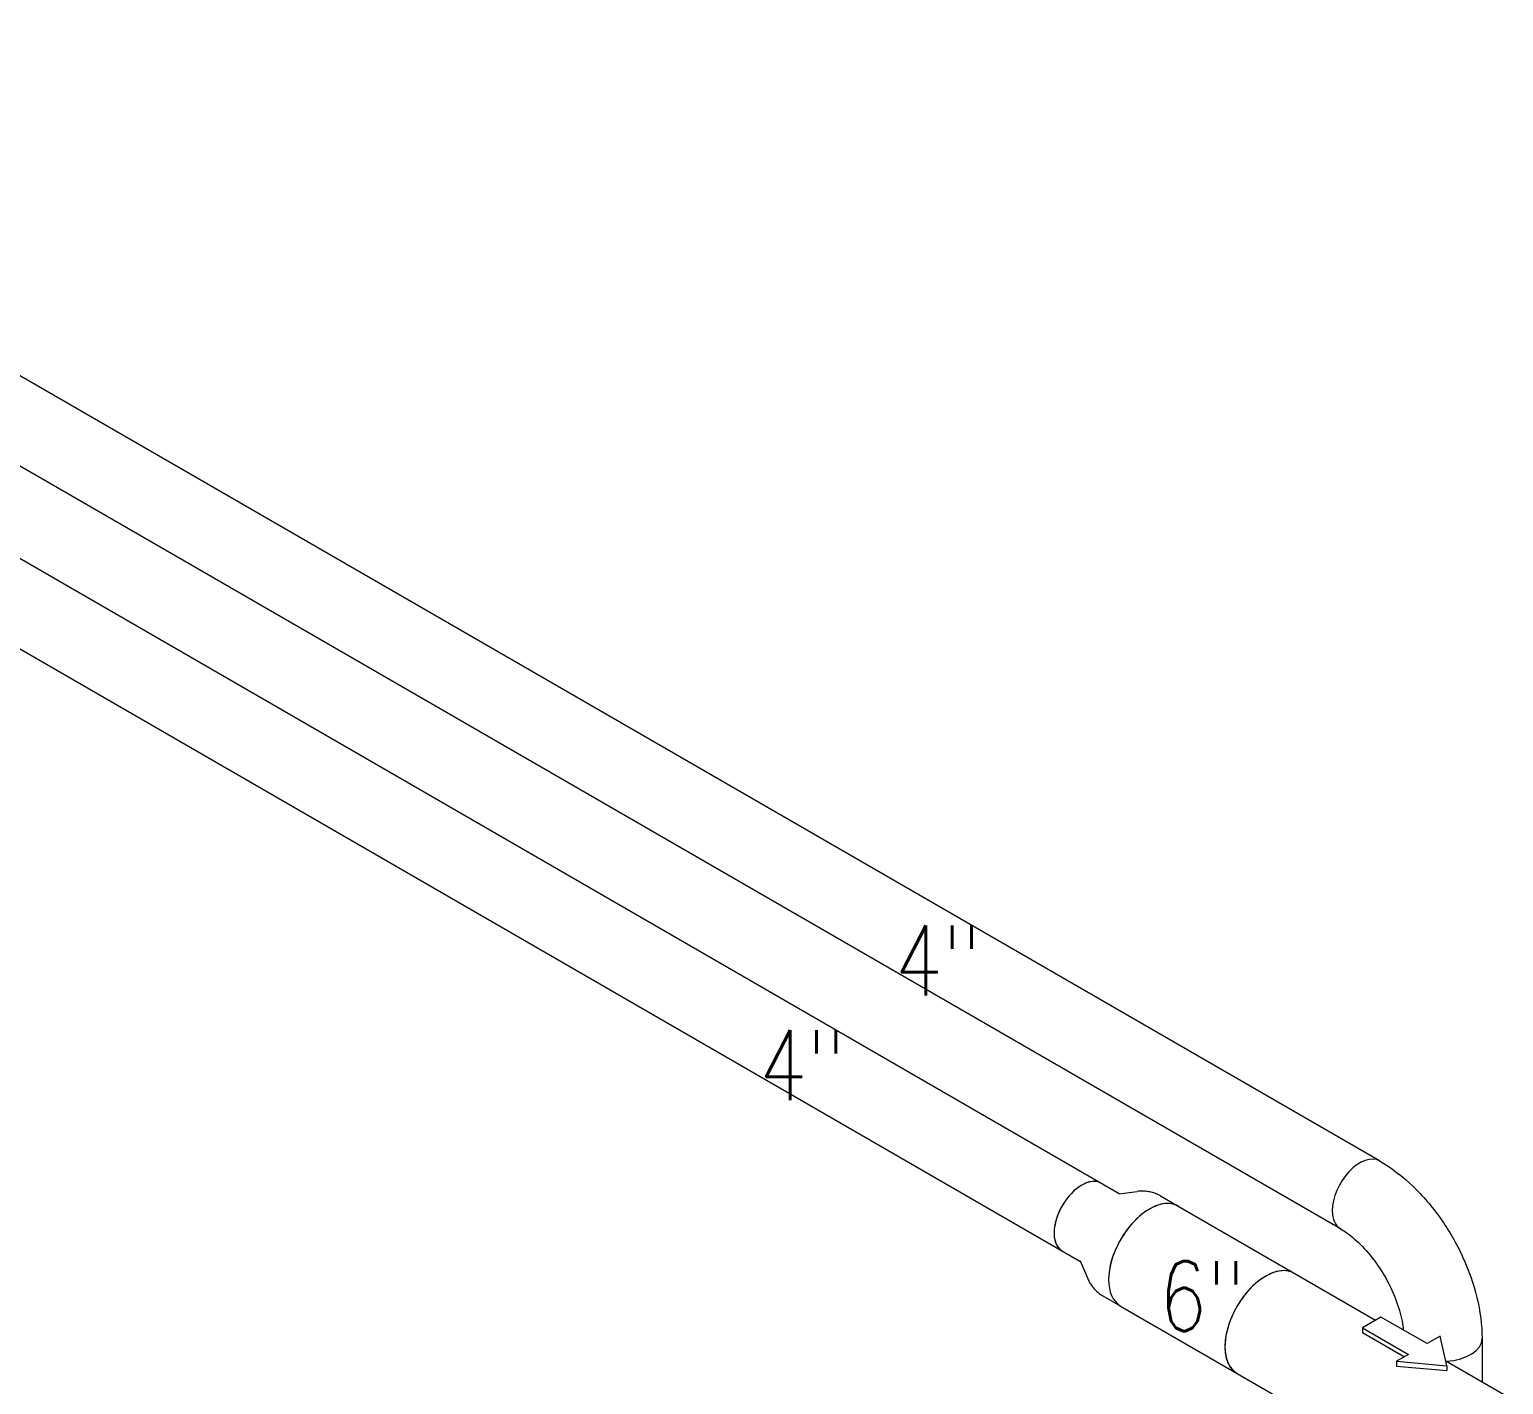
# Model space of a CAD drawing. Header units: millimetres. Extents: x -312439 to 477422, y -331570 to 212570.
# Drawn here: x 351474 to 354110, y 140598 to 143021 of the extents above; entities that cross this region are included whole.
import ezdxf

# ---------------------------------------------------------------- set-up
doc = ezdxf.new("R2010")
doc.units = ezdxf.units.MM
doc.layers.add('ARCONDTEXTO', color=4, linetype='Continuous')
doc.styles.add('ROMANS', font='romans.shx', dxfattribs={"height": 187.5})

msp = doc.modelspace()

# ---------------------------------------------------------------- linework, layer by layer
at = {"color": 5, "linetype": 'Continuous', "lineweight": 0, "extrusion": (4.44089e-16, 0.816497, 0.57735)}
for p, q in [((353818.315, 140876.848), (350103.988, 143021.316)), ((353888.31, 140998.081), (350604.092, 142894.225)), ((349845.451, 142843.582), (353352.578, 140818.741)), ((350261.972, 142764.748), (353422.573, 140939.975)), ((353422.1, 140939.41), (353455.081, 140943.523)), ((353496.474, 140935.491), (353528.282, 140917.127)), ((353528.282, 140917.115), (353881.238, 140713.336)), ((353352.831, 140819.433), (353365.76, 140788.814)), ((353393.412, 140756.982), (353424.497, 140739.035)), ((353425.22, 140738.606), (354007.101, 140402.657)), ((354071.787, 140680.29), (354071.787, 140603.323)), ((354006.923, 140640.772), (354110.163, 140581.166))]:
    msp.add_line(p, q, dxfattribs=at)
at = {"color": 4, "linetype": 'Continuous', "lineweight": 0, "extrusion": (4.44089e-16, 0.816497, 0.57735)}
for p, q in [((353890.993, 140718.968), (353857.776, 140699.791)), ((353973.542, 140671.308), (353890.993, 140718.968)), ((353857.776, 140699.791), (353940.325, 140652.131)), ((353857.776, 140699.791), (353857.776, 140691.247)), ((353857.776, 140691.247), (353932.927, 140647.859)), ((353997.03, 140684.869), (353973.542, 140671.308)), ((354008.963, 140631.68), (353997.03, 140684.869)), ((353940.325, 140652.131), (353918.955, 140639.792)), ((353918.955, 140639.792), (354008.963, 140631.68)), ((353918.955, 140639.792), (353918.955, 140631.249)), ((353918.955, 140631.249), (354008.963, 140623.137)), ((354008.963, 140631.68), (354008.963, 140623.137))]:
    msp.add_line(p, q, dxfattribs=at)
at = {"color": 5, "linetype": 'Continuous', "lineweight": 0}
for centre, major_axis, start_param, end_param in [((353853.312, 140937.465), (34.997, 60.617), 0, 2.35619449), ((353355.767, 140897.722), (-34.997, -60.617), 3.14159265, 6.28318531), ((353355.767, 140897.722), (34.997, 60.617), 0, 3.14159265), ((353476.751, 140827.86), (51.531, 89.255), 0, 3.14159265), ((353476.751, 140827.872), (51.531, 89.255), 6.26905994, 8.63945034), ((353853.312, 140937.465), (34.997, 60.617), 2.35619449, 3.14159265), ((353684.713, 140707.793), (-51.531, -89.255), 3.14159265, 6.28318531), ((353684.713, 140707.793), (51.531, 89.255), 0, 2.35619449), ((353684.713, 140707.793), (51.531, 89.255), 2.35619449, 3.14159265), ((354001.792, 140680.29), (69.994, 0), 4.80374877, 6.28318531), ((354001.792, 140680.29), (-69.994, 0), 1.66215612, 3.14159265)]:
    msp.add_ellipse(centre, major_axis=major_axis, ratio=0.57735027, start_param=start_param, end_param=end_param, dxfattribs=at)
for points, knots in [([(353888.31, 140998.081), (353909.356, 140985.93), (353929.131, 140970.734), (353965.811, 140935.795), (353982.704, 140916.034), (354012.825, 140873.374), (354026.045, 140850.477), (354047.929, 140803.061), (354056.596, 140778.551), (354068.514, 140729.316), (354071.787, 140704.592), (354071.787, 140680.29)], [4.71238898, 4.71238898, 4.71238898, 4.71238898, 5.02654825, 5.02654825, 5.34070751, 5.34070751, 5.65486678, 5.65486678, 5.96902604, 5.96902604, 6.28318531, 6.28318531, 6.28318531, 6.28318531]), ([(353422.573, 140939.975), (353422.795, 140939.846), (353423.028, 140939.735), (353423.303, 140939.624), (353423.372, 140939.599), (353423.436, 140939.577)], [0.785398163, 0.785398163, 0.785398163, 0.785398163, 0.867755899, 0.867755899, 0.897613307, 0.897613307, 0.897613307, 0.897613307]), ([(353496.474, 140935.491), (353493.876, 140936.991), (353491.17, 140938.305), (353485.641, 140940.523), (353482.817, 140941.429), (353477.148, 140942.836), (353474.302, 140943.338), (353468.665, 140943.97), (353465.873, 140944.102), (353460.394, 140944.041), (353457.705, 140943.85), (353455.081, 140943.523)], [0.785398163, 0.785398163, 0.785398163, 0.785398163, 0.867755899, 0.867755899, 0.950113634, 0.950113634, 1.032471369, 1.032471369, 1.114829104, 1.114829104, 1.197186839, 1.197186839, 1.197186839, 1.197186839]), ([(353818.315, 140876.848), (353826.222, 140872.283), (353834.919, 140866.099), (353853.021, 140850.375), (353862.436, 140840.681), (353880.644, 140818.475), (353889.395, 140805.87), (353904.925, 140779.215), (353911.672, 140765.149), (353922.275, 140737.513), (353926.164, 140723.941), (353929.63, 140706.012), (353930.405, 140700.835), (353930.93, 140695.91)], [4.71238898, 4.71238898, 4.71238898, 4.71238898, 4.95951548, 4.95951548, 5.21999811, 5.21999811, 5.49094702, 5.49094702, 5.76578598, 5.76578598, 6.03700406, 6.03700406, 6.15265078, 6.15265078, 6.15265078, 6.15265078]), ([(353353.354, 140818.193), (353353.304, 140818.237), (353353.247, 140818.284), (353353.014, 140818.467), (353352.801, 140818.613), (353352.578, 140818.741)], [3.814775673, 3.814775673, 3.814775673, 3.814775673, 3.844633082, 3.844633082, 3.926990817, 3.926990817, 3.926990817, 3.926990817]), ([(353365.76, 140788.814), (353366.789, 140786.378), (353367.967, 140783.954), (353370.655, 140779.178), (353372.164, 140776.826), (353375.53, 140772.26), (353377.388, 140770.047), (353381.441, 140765.841), (353383.637, 140763.848), (353388.324, 140760.169), (353390.814, 140758.482), (353393.412, 140756.982)], [3.515202141, 3.515202141, 3.515202141, 3.515202141, 3.597559876, 3.597559876, 3.679917611, 3.679917611, 3.762275347, 3.762275347, 3.844633082, 3.844633082, 3.926990817, 3.926990817, 3.926990817, 3.926990817])]:
    msp.add_open_spline(points, degree=3, knots=knots, dxfattribs=at)

# ---------------------------------------------------------------- texts
at = {"layer": 'ARCONDTEXTO', "linetype": 'Continuous', "lineweight": -3, "style": 'ROMANS', "width": 0.8}
for s, p in [('4"', (353021.184, 141293.887)), ('4"', (352778.545, 141106.975)), ('6"', (353494.066, 140693.868))]:
    msp.add_text(s, height=125, dxfattribs=at).set_placement(p)

doc.saveas('drawing.dxf')
